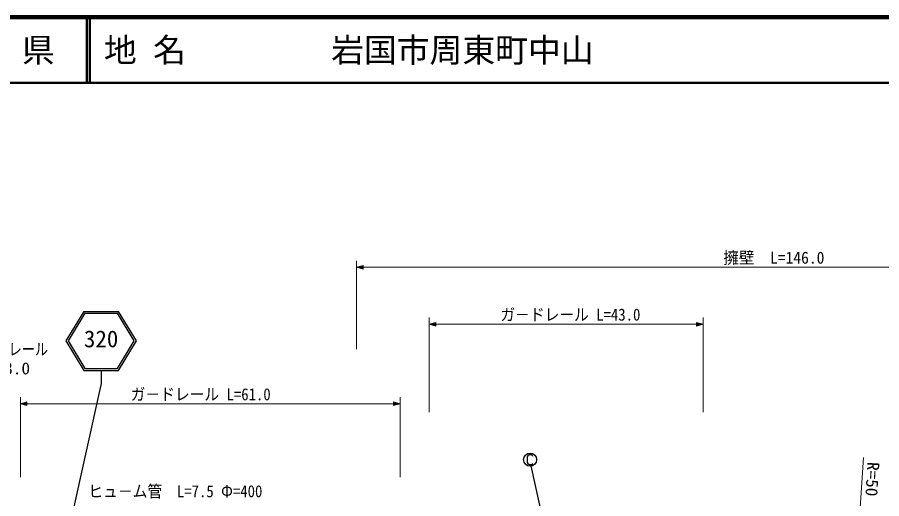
# Model space of a CAD drawing. Units: millimetres, scale not verified. Extents: x 40000 to 680000, y 20000 to 380000.
# Drawn here: x 357172 to 488956, y 306630 to 380000 of the extents above; entities that cross this region are included whole.
import ezdxf
from ezdxf.enums import TextEntityAlignment as Align

# ---------------------------------------------------------------- set-up
doc = ezdxf.new("R2010")
doc.units = ezdxf.units.MM
doc.header["$LTSCALE"] = 1000
for name, color, linetype, lineweight in [('M-BGD-EXST', 7, 'Continuous', 25), ('M-STR-HTXT', 7, 'Continuous', 13), ('M-STR-STRC', 7, 'Continuous', 25), ('M-TTL', 2, 'Continuous', 140), ('M-TTL-LINE', 7, 'Continuous', 50)]:
    doc.layers.add(name, color=color, linetype=linetype, lineweight=lineweight)
doc.layers.add('M-TTL-TXT', color=7, linetype='Continuous')
doc.styles.add('ＭＳ ゴシック', font='')
doc.styles.get('ＭＳ ゴシック').set_extended_font_data('MS Gothic')

msp = doc.modelspace()

# ---------------------------------------------------------------- linework, layer by layer
at = {"layer": 'M-BGD-EXST'}
for p, q in [((435026, 313183), (434906, 313023)), ((434906, 313023), (434906, 312143)), ((435186, 313303), (435026, 313183)), ((435546, 313303), (435186, 313303)), ((435706, 313183), (435546, 313303)), ((435786, 313063), (435706, 313183)), ((434906, 312143), (435026, 311983)), ((435026, 311983), (435186, 311863)), ((435186, 311863), (435546, 311863)), ((435483, 311625), (438630, 297397)), ((435546, 311863), (435706, 311943)), ((435706, 311943), (435786, 312063))]:
    msp.add_line(p, q, dxfattribs=at)
msp.add_circle((435346, 312583), 1000, dxfattribs=at)
at = {"layer": 'M-STR-HTXT'}
for p, q in [((408896, 329425), (408896, 342902)), ((408896, 341902), (409896, 342182)), ((409896, 341622), (408896, 341902)), ((408896, 341902), (536732, 341902)), ((409176, 341902), (409856, 342102)), ((409856, 341702), (409176, 341902)), ((409336, 341902), (409816, 342022)), ((409816, 341782), (409336, 341902)), ((409576, 341902), (409776, 341942)), ((409776, 341862), (409576, 341902)), ((409776, 341942), (409776, 341862)), ((409816, 342022), (409816, 341782)), ((409856, 342102), (409856, 341702)), ((409896, 342182), (409896, 341622)), ((419959, 319842), (419959, 334223)), ((419959, 333223), (420959, 333503)), ((420239, 333223), (420919, 333423)), ((420919, 333423), (420919, 333023)), ((420959, 333503), (420959, 332943)), ((460728, 332943), (460728, 333503)), ((460728, 333503), (461728, 333223)), ((460768, 333023), (460768, 333423)), ((460768, 333423), (461448, 333223)), ((461728, 334223), (461728, 319842)), ((420959, 332943), (419959, 333223)), ((419959, 333223), (461728, 333223)), ((420919, 333023), (420239, 333223)), ((420399, 333223), (420879, 333343)), ((420879, 333103), (420399, 333223)), ((420639, 333223), (420839, 333263)), ((420839, 333183), (420639, 333223)), ((420839, 333263), (420839, 333183)), ((420879, 333343), (420879, 333103)), ((461728, 333223), (460728, 332943)), ((461448, 333223), (460768, 333023)), ((460808, 333103), (460808, 333343)), ((460808, 333343), (461288, 333223)), ((461288, 333223), (460808, 333103)), ((460848, 333183), (460848, 333263)), ((460848, 333263), (461048, 333223)), ((461048, 333223), (460848, 333183)), ((357641, 309936), (357641, 322092)), ((415524, 322092), (415524, 309936)), ((357641, 321092), (358641, 321372)), ((358641, 320812), (357641, 321092)), ((357641, 321092), (415524, 321092)), ((357921, 321092), (358601, 321292)), ((358601, 320892), (357921, 321092)), ((358081, 321092), (358561, 321212)), ((358561, 320972), (358081, 321092)), ((358321, 321092), (358521, 321132)), ((358521, 321052), (358321, 321092)), ((358521, 321132), (358521, 321052)), ((358561, 321212), (358561, 320972)), ((358601, 321292), (358601, 320892)), ((358641, 321372), (358641, 320812)), ((414524, 320812), (414524, 321372)), ((414524, 321372), (415524, 321092)), ((415524, 321092), (414524, 320812)), ((414564, 320892), (414564, 321292)), ((414564, 321292), (415244, 321092)), ((415244, 321092), (414564, 320892)), ((414604, 320972), (414604, 321212)), ((414604, 321212), (415084, 321092)), ((415084, 321092), (414604, 320972)), ((414644, 321052), (414644, 321132)), ((414644, 321132), (414844, 321092)), ((414844, 321092), (414644, 321052)), ((484572, 289388), (486189, 312889))]:
    msp.add_line(p, q, dxfattribs=at)
at = {"layer": 'M-STR-STRC'}
for p, q in [((367324, 335186), (364560, 330686)), ((367492, 334886), (364912, 330686)), ((367324, 335186), (372596, 335186)), ((367492, 334886), (372428, 334886)), ((375008, 330686), (372428, 334886)), ((375360, 330686), (372596, 335186)), ((364560, 330686), (367324, 326186)), ((364912, 330686), (367492, 326486)), ((372428, 326486), (375008, 330686)), ((372596, 326186), (375360, 330686)), ((367324, 326186), (372596, 326186)), ((367492, 326486), (372428, 326486)), ((369960, 326186), (369960, 324186)), ((369960, 324186), (359282, 276351))]:
    msp.add_line(p, q, dxfattribs=at)
at = {"layer": 'M-TTL'}
msp.add_line((680000, 380000), (40000, 380000), dxfattribs=at)
at = {"layer": 'M-TTL-LINE'}
for p, q in [((367750, 380000), (367750, 370000)), ((368250, 380000), (368250, 370000)), ((40000, 370000), (680000, 370000))]:
    msp.add_line(p, q, dxfattribs=at)

# ---------------------------------------------------------------- texts
at = {"layer": 'M-STR-HTXT', "style": 'ＭＳ ゴシック'}
for s, width, p in [('擁壁\u3000L=146.0', 0.95, (464802, 341902)), ('ガ－ドレール L=43.0', 0.9, (430808, 333223)), ('ガ－ドレール', 0.8, (349860, 327958)), ('L=3.0', 1.05, (352566, 325025)), ('ガ－ドレール L=61.0', 0.9, (374447, 321078)), ('ヒュ－ム管\u3000L=7.5 Φ=400', 0.9, (368008, 306303))]:
    msp.add_text(s, height=1833, dxfattribs=dict(at, width=width)).set_placement(p, align=Align.BOTTOM_LEFT)
at = {"layer": 'M-STR-HTXT', "style": 'ＭＳ ゴシック', "width": 1.05}
msp.add_text('R=50', height=1833, rotation=266.6, dxfattribs=at).set_placement((486242, 312306), align=Align.BOTTOM_LEFT)
at = {"layer": 'M-STR-STRC', "style": 'ＭＳ ゴシック'}
msp.add_text('320', height=2566, dxfattribs=at).set_placement((367335, 328936), align=Align.BOTTOM_LEFT)
at = {"layer": 'M-TTL-TXT', "style": 'ＭＳ ゴシック'}
msp.add_text('山\u3000口\u3000県', height=3666, dxfattribs=at).set_placement((350375, 375000), align=Align.MIDDLE_CENTER)
for s, p in [('地 名', (370380, 375000)), ('岩国市周東町中山', (405024, 375000))]:
    msp.add_text(s, height=3666, dxfattribs=at).set_placement(p, align=Align.MIDDLE_LEFT)

doc.saveas('drawing.dxf')
